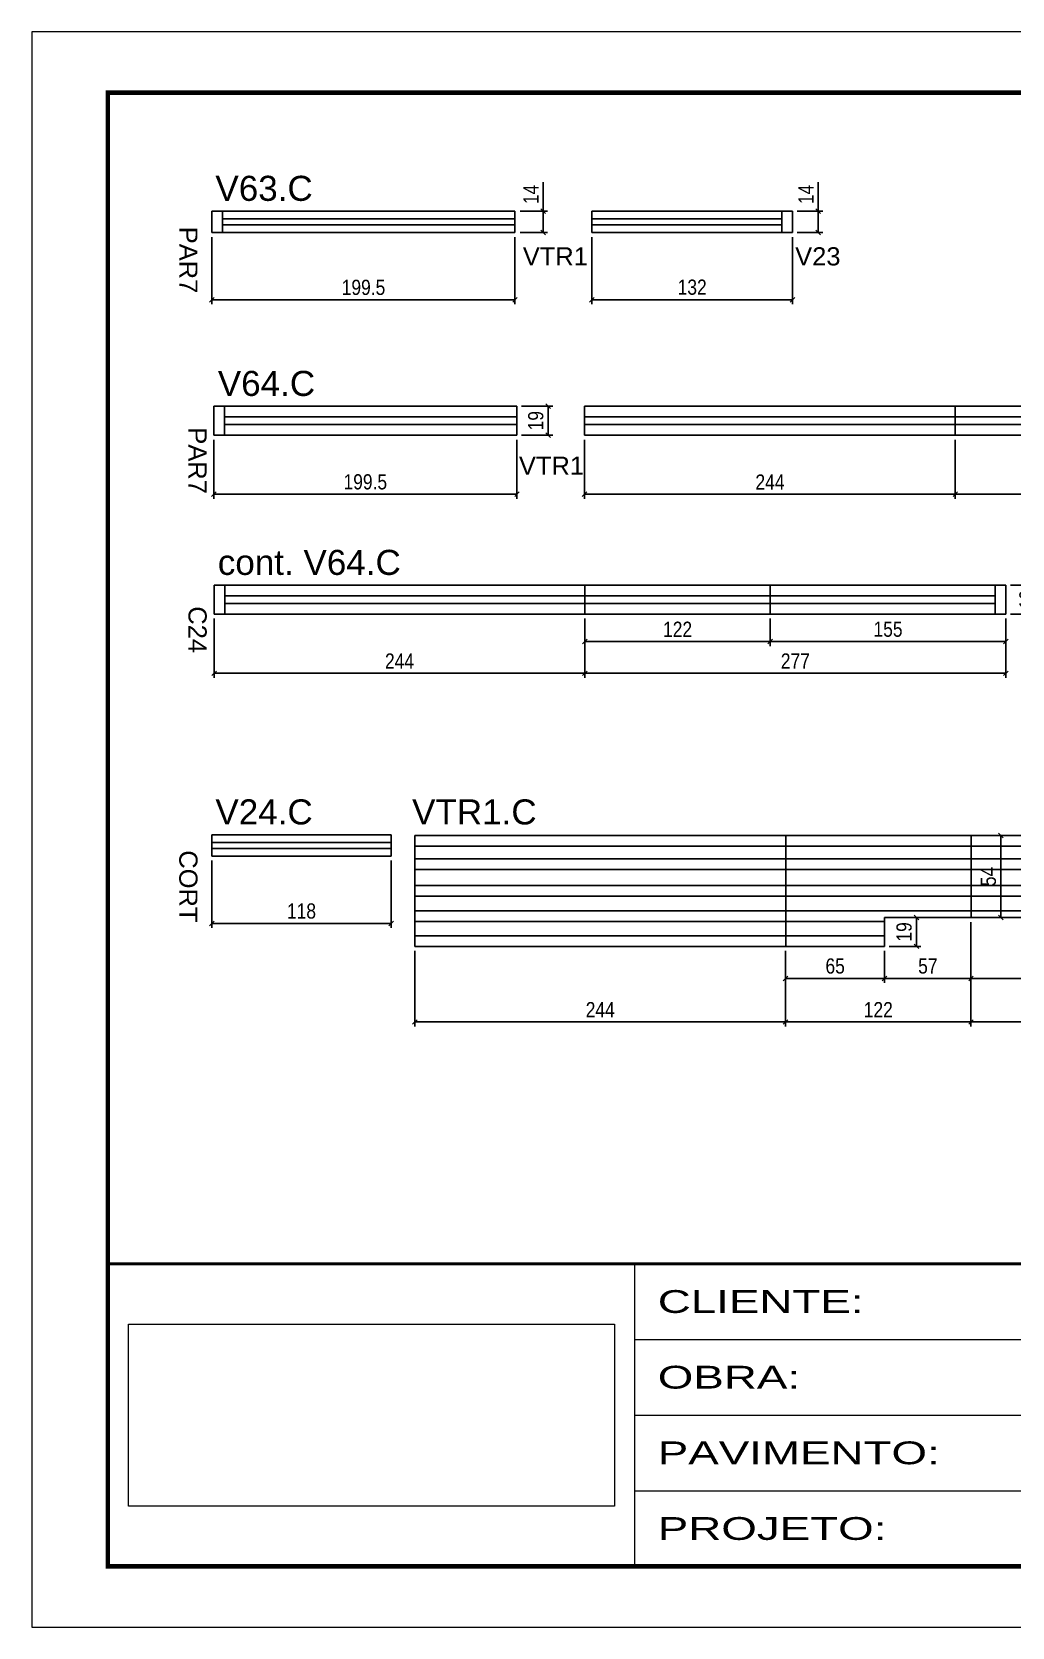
# Model space of a CAD drawing. Extents: x -1206 to 6684, y -2991 to 10691.
# Drawn here: x 1656 to 2302, y -1841 to -791 of the extents above; entities that cross this region are included whole.
import ezdxf
from ezdxf.enums import TextEntityAlignment as Align

# ---------------------------------------------------------------- set-up
doc = ezdxf.new("R2010")
doc.units = 0
doc.linetypes.add('CONTINUO', pattern=[0])
doc.layers.get('0').update_dxf_attribs({"color": 50})
for name, color, linetype in [('5', 5, 'Continuous'), ('COTA', 241, 'Continuous'), ('NOMENCLATURA', 7, 'Continuous'), ('Painéis', 200, 'Continuous'), ('SARR_2.2x7', 40, 'Continuous'), ('SARR_EDITAR', 141, 'Continuous'), ('TEXTO', 3, 'Continuous')]:
    doc.layers.add(name, color=color, linetype=linetype)
doc.layers.add('Folhas', color=255, linetype='Continuous', lineweight=9)
doc.styles.add('COTA TECNICA', font='techl___.ttf', dxfattribs={"height": 10})
doc.styles.add('COTA TECNICA-50', font='techl___.ttf', dxfattribs={"height": 10})
doc.styles.get("Standard").update_dxf_attribs({"font": 'arial.ttf'})
doc.styles.add('Tecnologia', font='')
doc.styles.get('Tecnologia').set_extended_font_data('Forgotten Futurist')
doc.dimstyles.new('COTA PAINEL-50', dxfattribs={"dimtxt": 10, "dimasz": 3, "dimexe": 3, "dimexo": 3, "dimgap": 3, "dimtad": 1, "dimdec": 1, "dimzin": 9, "dimdsep": 46, "dimtxsty": 'COTA TECNICA-50', "dimblk1": 'OBLIQUE', "dimblk2": 'OBLIQUE', "dimsah": 1, "dimcen": 0.9, "dimclrd": 4, "dimclre": 4, "dimclrt": 240, "dimadec": 1, "dimazin": 3, "dimtfac": 1, "dimtdec": 1, "dimtmove": 0, "dimatfit": 3, "dimfxl": 1, "dimtolj": 1, "dimtzin": 12, "dimarcsym": 0})
doc.dimstyles.new('PAINEL', dxfattribs={"dimtxt": 10, "dimasz": 3, "dimexe": 3, "dimexo": 3, "dimgap": 3, "dimtad": 1, "dimdec": 1, "dimzin": 12, "dimdsep": 46, "dimtxsty": 'COTA TECNICA', "dimblk1": 'OBLIQUE', "dimblk2": 'OBLIQUE', "dimsah": 1, "dimcen": 0.9, "dimclrd": 4, "dimclre": 4, "dimclrt": 240, "dimadec": 1, "dimazin": 3, "dimtfac": 1, "dimtdec": 1, "dimtmove": 0, "dimatfit": 3, "dimfxl": 1, "dimtolj": 1, "dimtzin": 12, "dimarcsym": 0})
picture_1 = doc.add_image_def('image1.jpg', size_in_pixel=(1600, 599))

# ---------------------------------------------------------------- blocks, each defined once
blk = doc.blocks.new('9999999999')
at = {"color": 30, "linetype": 'CONTINUO'}
for p, q in [((396.9, 40), (396.9, 239.2)), ((396.9, 189.4), (1455.5, 189.4)), ((396.9, 139.6), (1455.5, 139.6)), ((396.9, 89.8), (1330.4, 89.8))]:
    blk.add_line(p, q, dxfattribs=at)
at = {"color": 30, "linetype": 'CONTINUO', "const_width": 2}
blk.add_lwpolyline([(1455.5, 97), (1455.5, 239.2), (50, 239.2), (50, 40), (1396.2, 40)], dxfattribs=at)
at = {"layer": 'Folhas'}
blk.add_lwpolyline([(0, 0), (1485, 0), (1485, 1050), (0, 1050)], close=True, dxfattribs=at)
at = {"layer": 'Folhas', "color": 30, "const_width": 3}
blk.add_lwpolyline([(1396.2, 1010), (50, 1010), (50, 40), (1396.2, 40)], dxfattribs=at)
at = {"layer": 'TEXTO', "color": 7, "style": 'Tecnologia', "width": 1.5}
for s, p in [('CLIENTE:', (411.9, 214.3)), ('OBRA:', (411.9, 164.5)), ('PAVIMENTO:', (411.9, 114.7)), ('PROJETO:', (411.9, 64.9))]:
    blk.add_text(s, height=15, dxfattribs=at).set_placement(p, align=Align.MIDDLE_LEFT)
image = blk.add_image(picture_1, insert=(63.5, 79.7), size_in_units=(320, 119.8))
image.dxf.flags = 7
blk = doc.blocks.new('_Oblique')
at = {"color": 0, "linetype": 'ByBlock', "lineweight": -2}
blk.add_line((-0.5, -0.5), (0.5, 0.5), dxfattribs=at)
blk = doc.blocks.new('*D292')
at = {"layer": 'COTA', "color": 4, "linetype": 'ByBlock', "lineweight": -2, "transparency": 16777216}
for p, q in [((2025, -926.5), (2025, -970.8)), ((2157, -926.5), (2157, -970.8)), ((2157, -967.8), (2025, -967.8))]:
    blk.add_line(p, q, dxfattribs=at)
at = {"layer": 'Defpoints', "color": 0, "linetype": 'ByBlock', "transparency": 16777216}
for p in [(2025, -923.5), (2157, -923.5), (2025, -967.8)]:
    blk.add_point(p, dxfattribs=at)
at = {"layer": 'COTA', "color": 4, "linetype": 'ByBlock', "lineweight": -2, "transparency": 16777216, "xscale": 3, "yscale": 3, "zscale": 3, "rotation": 180}
blk.add_blockref('_Oblique', (2025, -967.8), dxfattribs=at)
at = {"layer": 'COTA', "color": 4, "linetype": 'ByBlock', "lineweight": -2, "transparency": 16777216, "xscale": 3, "yscale": 3, "zscale": 3}
blk.add_blockref('_Oblique', (2157, -967.8), dxfattribs=at)
at = {"layer": 'COTA', "color": 240, "linetype": 'ByBlock', "transparency": 16777216, "insert": (2091, -959.6), "char_height": 10, "attachment_point": 5, "style": 'COTA TECNICA-50'}
blk.add_mtext('\\A1;132', dxfattribs=at)
blk = doc.blocks.new('*D293')
at = {"layer": 'COTA', "color": 4, "lineweight": -2, "transparency": 16777216}
for p, q in [((1774.9, -926.5), (1774.9, -970.8)), ((1974.4, -926.5), (1974.4, -970.8)), ((1974.4, -967.8), (1774.9, -967.8))]:
    blk.add_line(p, q, dxfattribs=at)
at = {"layer": 'Defpoints', "color": 0, "transparency": 16777216}
for p in [(1774.9, -923.5), (1974.4, -923.5), (1774.9, -967.8)]:
    blk.add_point(p, dxfattribs=at)
at = {"layer": 'COTA', "color": 4, "lineweight": -2, "transparency": 16777216, "xscale": 3, "yscale": 3, "zscale": 3, "rotation": 180}
blk.add_blockref('_Oblique', (1774.9, -967.8), dxfattribs=at)
at = {"layer": 'COTA', "color": 4, "lineweight": -2, "transparency": 16777216, "xscale": 3, "yscale": 3, "zscale": 3}
blk.add_blockref('_Oblique', (1974.4, -967.8), dxfattribs=at)
at = {"layer": 'COTA', "color": 240, "transparency": 16777216, "insert": (1874.7, -959.7), "char_height": 10, "attachment_point": 5, "style": 'COTA TECNICA-50'}
blk.add_mtext('\\A1;199.5', dxfattribs=at)
blk = doc.blocks.new('*D296')
at = {"layer": 'COTA', "color": 4, "linetype": 'ByBlock', "lineweight": -2, "transparency": 16777216}
for p, q in [((1776.2, -1059.9), (1776.2, -1098.8)), ((1975.7, -1059.9), (1975.7, -1098.8)), ((1776.2, -1095.8), (1975.7, -1095.8))]:
    blk.add_line(p, q, dxfattribs=at)
at = {"layer": 'Defpoints', "color": 0, "linetype": 'ByBlock', "transparency": 16777216}
for p in [(1776.2, -1056.9), (1975.7, -1056.9), (1975.7, -1095.8)]:
    blk.add_point(p, dxfattribs=at)
at = {"layer": 'COTA', "color": 4, "linetype": 'ByBlock', "lineweight": -2, "transparency": 16777216, "xscale": 3, "yscale": 3, "zscale": 3, "rotation": 180}
blk.add_blockref('_Oblique', (1776.2, -1095.8), dxfattribs=at)
at = {"layer": 'COTA', "color": 4, "linetype": 'ByBlock', "lineweight": -2, "transparency": 16777216, "xscale": 3, "yscale": 3, "zscale": 3}
blk.add_blockref('_Oblique', (1975.7, -1095.8), dxfattribs=at)
at = {"layer": 'COTA', "color": 240, "linetype": 'ByBlock', "transparency": 16777216, "insert": (1875.9, -1087.7), "char_height": 10, "attachment_point": 5, "style": 'COTA TECNICA-50'}
blk.add_mtext('\\A1;199.5', dxfattribs=at)
blk = doc.blocks.new('*D297')
at = {"layer": 'COTA', "color": 4, "linetype": 'ByBlock', "lineweight": -2, "transparency": 16777216}
for p, q in [((2020.2, -1059.9), (2020.2, -1098.8)), ((2264.2, -1059.9), (2264.2, -1098.8)), ((2020.2, -1095.8), (2264.2, -1095.8))]:
    blk.add_line(p, q, dxfattribs=at)
at = {"layer": 'Defpoints', "color": 0, "linetype": 'ByBlock', "transparency": 16777216}
for p in [(2020.2, -1056.9), (2264.2, -1056.9), (2264.2, -1095.8)]:
    blk.add_point(p, dxfattribs=at)
at = {"layer": 'COTA', "color": 4, "linetype": 'ByBlock', "lineweight": -2, "transparency": 16777216, "xscale": 3, "yscale": 3, "zscale": 3, "rotation": 180}
blk.add_blockref('_Oblique', (2020.2, -1095.8), dxfattribs=at)
at = {"layer": 'COTA', "color": 4, "linetype": 'ByBlock', "lineweight": -2, "transparency": 16777216, "xscale": 3, "yscale": 3, "zscale": 3}
blk.add_blockref('_Oblique', (2264.2, -1095.8), dxfattribs=at)
at = {"layer": 'COTA', "color": 240, "linetype": 'ByBlock', "transparency": 16777216, "insert": (2142.2, -1087.8), "char_height": 10, "attachment_point": 5, "style": 'COTA TECNICA-50'}
blk.add_mtext('\\A1;244', dxfattribs=at)
blk = doc.blocks.new('*D299')
at = {"layer": 'COTA', "color": 4, "lineweight": -2, "transparency": 16777216}
for p, q in [((2264.2, -1059.9), (2264.2, -1098.8)), ((2461.2, -1059.9), (2461.2, -1098.8)), ((2264.2, -1095.8), (2461.2, -1095.8))]:
    blk.add_line(p, q, dxfattribs=at)
at = {"layer": 'Defpoints', "color": 0, "transparency": 16777216}
for p in [(2264.2, -1056.9), (2461.2, -1056.9), (2461.2, -1095.8)]:
    blk.add_point(p, dxfattribs=at)
at = {"layer": 'COTA', "color": 4, "lineweight": -2, "transparency": 16777216, "xscale": 3, "yscale": 3, "zscale": 3, "rotation": 180}
blk.add_blockref('_Oblique', (2264.2, -1095.8), dxfattribs=at)
at = {"layer": 'COTA', "color": 4, "lineweight": -2, "transparency": 16777216, "xscale": 3, "yscale": 3, "zscale": 3}
blk.add_blockref('_Oblique', (2461.2, -1095.8), dxfattribs=at)
at = {"layer": 'COTA', "color": 240, "transparency": 16777216, "insert": (2362.7, -1087.7), "char_height": 10, "attachment_point": 5, "style": 'COTA TECNICA-50'}
blk.add_mtext('\\A1;197', dxfattribs=at)
blk = doc.blocks.new('*D302')
at = {"layer": 'COTA', "color": 4, "lineweight": -2, "transparency": 16777216}
for p, q in [((1978.7, -1037.9), (1999.2, -1037.9)), ((1996.2, -1037.9), (1996.2, -1056.9)), ((1978.7, -1056.9), (1999.2, -1056.9))]:
    blk.add_line(p, q, dxfattribs=at)
at = {"layer": 'Defpoints', "color": 0, "transparency": 16777216}
for p in [(1975.7, -1037.9), (1975.7, -1056.9), (1996.2, -1056.9)]:
    blk.add_point(p, dxfattribs=at)
at = {"layer": 'COTA', "color": 4, "lineweight": -2, "transparency": 16777216, "xscale": 3, "yscale": 3, "zscale": 3}
for p, rotation in [((1996.2, -1037.9), 90), ((1996.2, -1056.9), 270)]:
    blk.add_blockref('_Oblique', p, dxfattribs=dict(at, rotation=rotation))
at = {"layer": 'COTA', "color": 240, "transparency": 16777216, "insert": (1988.1, -1047.4), "char_height": 10, "attachment_point": 5, "rotation": 90, "style": 'COTA TECNICA-50'}
blk.add_mtext('\\A1;19', dxfattribs=at)
blk = doc.blocks.new('*D303')
at = {"layer": 'COTA', "color": 4, "lineweight": -2, "transparency": 16777216}
for p, q in [((1992.9, -909.5), (1992.9, -890.4)), ((1977.7, -909.5), (1995.9, -909.5)), ((1992.9, -923.5), (1992.9, -909.5)), ((1977.7, -923.5), (1995.9, -923.5))]:
    blk.add_line(p, q, dxfattribs=at)
at = {"layer": 'Defpoints', "color": 0, "transparency": 16777216}
for p in [(1974.7, -909.5), (1992.9, -909.5), (1974.7, -923.5)]:
    blk.add_point(p, dxfattribs=at)
at = {"layer": 'COTA', "color": 4, "lineweight": -2, "transparency": 16777216, "xscale": 3, "yscale": 3, "zscale": 3}
for p, rotation in [((1992.9, -909.5), 90), ((1992.9, -923.5), 270)]:
    blk.add_blockref('_Oblique', p, dxfattribs=dict(at, rotation=rotation))
at = {"layer": 'COTA', "color": 240, "transparency": 16777216, "insert": (1984.9, -898.5), "char_height": 10, "attachment_point": 5, "rotation": 90, "style": 'COTA TECNICA-50'}
blk.add_mtext('\\A1;14', dxfattribs=at)
blk = doc.blocks.new('*D304')
at = {"layer": 'COTA', "color": 4, "lineweight": -2, "transparency": 16777216}
for p, q in [((2174, -909.5), (2174, -890.4)), ((2160, -909.5), (2177, -909.5)), ((2174, -923.5), (2174, -909.5)), ((2160, -923.5), (2177, -923.5))]:
    blk.add_line(p, q, dxfattribs=at)
at = {"layer": 'Defpoints', "color": 0, "transparency": 16777216}
for p in [(2157, -909.5), (2174, -909.5), (2157, -923.5)]:
    blk.add_point(p, dxfattribs=at)
at = {"layer": 'COTA', "color": 4, "lineweight": -2, "transparency": 16777216, "xscale": 3, "yscale": 3, "zscale": 3}
for p, rotation in [((2174, -909.5), 90), ((2174, -923.5), 270)]:
    blk.add_blockref('_Oblique', p, dxfattribs=dict(at, rotation=rotation))
at = {"layer": 'COTA', "color": 240, "transparency": 16777216, "insert": (2165.9, -898.5), "char_height": 10, "attachment_point": 5, "rotation": 90, "style": 'COTA TECNICA-50'}
blk.add_mtext('\\A1;14', dxfattribs=at)
blk = doc.blocks.new('*D312')
at = {"layer": 'COTA', "color": 4, "linetype": 'ByBlock', "lineweight": -2, "transparency": 16777216}
for p, q in [((1776.4, -1177.7), (1776.4, -1216.7)), ((2020.4, -1177.7), (2020.4, -1216.7)), ((1776.4, -1213.7), (2020.4, -1213.7))]:
    blk.add_line(p, q, dxfattribs=at)
at = {"layer": 'Defpoints', "color": 0, "linetype": 'ByBlock', "transparency": 16777216}
for p in [(1776.4, -1174.7), (2020.4, -1174.7), (2020.4, -1213.7)]:
    blk.add_point(p, dxfattribs=at)
at = {"layer": 'COTA', "color": 4, "linetype": 'ByBlock', "lineweight": -2, "transparency": 16777216, "xscale": 3, "yscale": 3, "zscale": 3, "rotation": 180}
blk.add_blockref('_Oblique', (1776.4, -1213.7), dxfattribs=at)
at = {"layer": 'COTA', "color": 4, "linetype": 'ByBlock', "lineweight": -2, "transparency": 16777216, "xscale": 3, "yscale": 3, "zscale": 3}
blk.add_blockref('_Oblique', (2020.4, -1213.7), dxfattribs=at)
at = {"layer": 'COTA', "color": 240, "linetype": 'ByBlock', "transparency": 16777216, "insert": (1898.4, -1205.6), "char_height": 10, "attachment_point": 5, "style": 'COTA TECNICA-50'}
blk.add_mtext('\\A1;244', dxfattribs=at)
blk = doc.blocks.new('*D313')
at = {"layer": 'COTA', "color": 4, "lineweight": -2, "transparency": 16777216}
for p, q in [((2300.4, -1155.7), (2322.5, -1155.7)), ((2319.5, -1174.7), (2319.5, -1155.7)), ((2300.4, -1174.7), (2322.5, -1174.7))]:
    blk.add_line(p, q, dxfattribs=at)
at = {"layer": 'Defpoints', "color": 0, "transparency": 16777216}
for p in [(2297.4, -1155.7), (2319.5, -1155.7), (2297.4, -1174.7)]:
    blk.add_point(p, dxfattribs=at)
at = {"layer": 'COTA', "color": 4, "lineweight": -2, "transparency": 16777216, "xscale": 3, "yscale": 3, "zscale": 3}
for p, rotation in [((2319.5, -1155.7), 90), ((2319.5, -1174.7), 270)]:
    blk.add_blockref('_Oblique', p, dxfattribs=dict(at, rotation=rotation))
at = {"layer": 'COTA', "color": 240, "transparency": 16777216, "insert": (2311.4, -1165.2), "char_height": 10, "attachment_point": 5, "rotation": 90, "style": 'COTA TECNICA'}
blk.add_mtext('\\A1;19', dxfattribs=at)
blk = doc.blocks.new('*D314')
at = {"layer": 'COTA', "color": 4, "lineweight": -2, "transparency": 16777216}
for p, q in [((2020.4, -1177.7), (2020.4, -1216.7)), ((2297.4, -1177.7), (2297.4, -1216.7)), ((2020.4, -1213.7), (2297.4, -1213.7))]:
    blk.add_line(p, q, dxfattribs=at)
at = {"layer": 'Defpoints', "color": 0, "transparency": 16777216}
for p in [(2020.4, -1174.7), (2297.4, -1174.7), (2297.4, -1213.7)]:
    blk.add_point(p, dxfattribs=at)
at = {"layer": 'COTA', "color": 4, "lineweight": -2, "transparency": 16777216, "xscale": 3, "yscale": 3, "zscale": 3, "rotation": 180}
blk.add_blockref('_Oblique', (2020.4, -1213.7), dxfattribs=at)
at = {"layer": 'COTA', "color": 4, "lineweight": -2, "transparency": 16777216, "xscale": 3, "yscale": 3, "zscale": 3}
blk.add_blockref('_Oblique', (2297.4, -1213.7), dxfattribs=at)
at = {"layer": 'COTA', "color": 240, "transparency": 16777216, "insert": (2158.9, -1205.6), "char_height": 10, "attachment_point": 5, "style": 'COTA TECNICA-50'}
blk.add_mtext('\\A1;277', dxfattribs=at)
blk = doc.blocks.new('*D316')
at = {"layer": 'COTA', "color": 4, "lineweight": -2, "transparency": 16777216}
for p, q in [((2020.4, -1177.7), (2020.4, -1195.8)), ((2142.4, -1177.7), (2142.4, -1195.8)), ((2020.4, -1192.8), (2142.4, -1192.8))]:
    blk.add_line(p, q, dxfattribs=at)
at = {"layer": 'Defpoints', "color": 0, "transparency": 16777216}
for p in [(2020.4, -1174.7), (2142.4, -1174.7), (2142.4, -1192.8)]:
    blk.add_point(p, dxfattribs=at)
at = {"layer": 'COTA', "color": 4, "lineweight": -2, "transparency": 16777216, "xscale": 3, "yscale": 3, "zscale": 3, "rotation": 180}
blk.add_blockref('_Oblique', (2020.4, -1192.8), dxfattribs=at)
at = {"layer": 'COTA', "color": 4, "lineweight": -2, "transparency": 16777216, "xscale": 3, "yscale": 3, "zscale": 3}
blk.add_blockref('_Oblique', (2142.4, -1192.8), dxfattribs=at)
at = {"layer": 'COTA', "color": 240, "transparency": 16777216, "insert": (2081.4, -1184.7), "char_height": 10, "attachment_point": 5, "style": 'COTA TECNICA-50'}
blk.add_mtext('\\A1;122', dxfattribs=at)
blk = doc.blocks.new('*D317')
at = {"layer": 'COTA', "color": 4, "lineweight": -2, "transparency": 16777216}
for p, q in [((2142.4, -1177.7), (2142.4, -1195.8)), ((2297.4, -1177.7), (2297.4, -1195.8)), ((2142.4, -1192.8), (2297.4, -1192.8))]:
    blk.add_line(p, q, dxfattribs=at)
at = {"layer": 'Defpoints', "color": 0, "transparency": 16777216}
for p in [(2142.4, -1174.7), (2297.4, -1174.7), (2297.4, -1192.8)]:
    blk.add_point(p, dxfattribs=at)
at = {"layer": 'COTA', "color": 4, "lineweight": -2, "transparency": 16777216, "xscale": 3, "yscale": 3, "zscale": 3, "rotation": 180}
blk.add_blockref('_Oblique', (2142.4, -1192.8), dxfattribs=at)
at = {"layer": 'COTA', "color": 4, "lineweight": -2, "transparency": 16777216, "xscale": 3, "yscale": 3, "zscale": 3}
blk.add_blockref('_Oblique', (2297.4, -1192.8), dxfattribs=at)
at = {"layer": 'COTA', "color": 240, "transparency": 16777216, "insert": (2219.9, -1184.7), "char_height": 10, "attachment_point": 5, "style": 'COTA TECNICA-50'}
blk.add_mtext('\\A1;155', dxfattribs=at)
blk = doc.blocks.new('*D319')
at = {"layer": 'COTA', "color": 4, "lineweight": -2, "transparency": 16777216}
for p, q in [((1774.9, -1337), (1774.9, -1381.3)), ((1892.9, -1337), (1892.9, -1381.3)), ((1892.9, -1378.3), (1774.9, -1378.3))]:
    blk.add_line(p, q, dxfattribs=at)
at = {"layer": 'Defpoints', "color": 0, "transparency": 16777216}
for p in [(1774.9, -1334), (1892.9, -1334), (1774.9, -1378.3)]:
    blk.add_point(p, dxfattribs=at)
at = {"layer": 'COTA', "color": 4, "lineweight": -2, "transparency": 16777216, "xscale": 3, "yscale": 3, "zscale": 3, "rotation": 180}
blk.add_blockref('_Oblique', (1774.9, -1378.3), dxfattribs=at)
at = {"layer": 'COTA', "color": 4, "lineweight": -2, "transparency": 16777216, "xscale": 3, "yscale": 3, "zscale": 3}
blk.add_blockref('_Oblique', (1892.9, -1378.3), dxfattribs=at)
at = {"layer": 'COTA', "color": 240, "transparency": 16777216, "insert": (1833.9, -1370.2), "char_height": 10, "attachment_point": 5, "style": 'COTA TECNICA-50'}
blk.add_mtext('\\A1;118', dxfattribs=at)
blk = doc.blocks.new('*D322')
at = {"layer": 'COTA', "color": 4, "lineweight": -2, "transparency": 16777216}
for p, q in [((1908.5, -1396.4), (1908.5, -1446.2)), ((2152.5, -1396.4), (2152.5, -1446.2)), ((1908.5, -1443.2), (2152.5, -1443.2))]:
    blk.add_line(p, q, dxfattribs=at)
at = {"layer": 'Defpoints', "color": 0, "transparency": 16777216}
for p in [(1908.5, -1393.4), (2152.5, -1393.4), (2152.5, -1443.2)]:
    blk.add_point(p, dxfattribs=at)
at = {"layer": 'COTA', "color": 4, "lineweight": -2, "transparency": 16777216, "xscale": 3, "yscale": 3, "zscale": 3, "rotation": 180}
blk.add_blockref('_Oblique', (1908.5, -1443.2), dxfattribs=at)
at = {"layer": 'COTA', "color": 4, "lineweight": -2, "transparency": 16777216, "xscale": 3, "yscale": 3, "zscale": 3}
blk.add_blockref('_Oblique', (2152.5, -1443.2), dxfattribs=at)
at = {"layer": 'COTA', "color": 240, "transparency": 16777216, "insert": (2030.5, -1435.1), "char_height": 10, "attachment_point": 5, "style": 'COTA TECNICA-50'}
blk.add_mtext('\\A1;244', dxfattribs=at)
blk = doc.blocks.new('*D323')
at = {"layer": 'COTA', "color": 4, "lineweight": -2, "transparency": 16777216}
for p, q in [((2274.5, -1377.4), (2274.5, -1446.2)), ((2152.5, -1396.4), (2152.5, -1446.2)), ((2152.5, -1443.2), (2274.5, -1443.2))]:
    blk.add_line(p, q, dxfattribs=at)
at = {"layer": 'Defpoints', "color": 0, "transparency": 16777216}
for p in [(2274.5, -1374.4), (2152.5, -1393.4), (2274.5, -1443.2)]:
    blk.add_point(p, dxfattribs=at)
at = {"layer": 'COTA', "color": 4, "lineweight": -2, "transparency": 16777216, "xscale": 3, "yscale": 3, "zscale": 3, "rotation": 180}
blk.add_blockref('_Oblique', (2152.5, -1443.2), dxfattribs=at)
at = {"layer": 'COTA', "color": 4, "lineweight": -2, "transparency": 16777216, "xscale": 3, "yscale": 3, "zscale": 3}
blk.add_blockref('_Oblique', (2274.5, -1443.2), dxfattribs=at)
at = {"layer": 'COTA', "color": 240, "transparency": 16777216, "insert": (2213.5, -1435.1), "char_height": 10, "attachment_point": 5, "style": 'COTA TECNICA-50'}
blk.add_mtext('\\A1;122', dxfattribs=at)
blk = doc.blocks.new('*D324')
at = {"layer": 'COTA', "color": 4, "lineweight": -2, "transparency": 16777216}
for p, q in [((2274.5, -1377.4), (2274.5, -1446.2)), ((2518.5, -1396.4), (2518.5, -1446.2)), ((2274.5, -1443.2), (2518.5, -1443.2))]:
    blk.add_line(p, q, dxfattribs=at)
at = {"layer": 'Defpoints', "color": 0, "transparency": 16777216}
for p in [(2274.5, -1374.4), (2518.5, -1393.4), (2518.5, -1443.2)]:
    blk.add_point(p, dxfattribs=at)
at = {"layer": 'COTA', "color": 4, "lineweight": -2, "transparency": 16777216, "xscale": 3, "yscale": 3, "zscale": 3, "rotation": 180}
blk.add_blockref('_Oblique', (2274.5, -1443.2), dxfattribs=at)
at = {"layer": 'COTA', "color": 4, "lineweight": -2, "transparency": 16777216, "xscale": 3, "yscale": 3, "zscale": 3}
blk.add_blockref('_Oblique', (2518.5, -1443.2), dxfattribs=at)
at = {"layer": 'COTA', "color": 240, "transparency": 16777216, "insert": (2396.5, -1435.1), "char_height": 10, "attachment_point": 5, "style": 'COTA TECNICA-50'}
blk.add_mtext('\\A1;244', dxfattribs=at)
blk = doc.blocks.new('*D357')
at = {"layer": 'COTA', "color": 4, "lineweight": -2, "transparency": 16777216}
for p, q in [((2152.5, -1396.4), (2152.5, -1417.5)), ((2217.6, -1396.4), (2217.6, -1417.5)), ((2152.5, -1414.5), (2217.6, -1414.5))]:
    blk.add_line(p, q, dxfattribs=at)
at = {"layer": 'Defpoints', "color": 0, "transparency": 16777216}
for p in [(2152.5, -1393.4), (2217.6, -1393.4), (2217.6, -1414.5)]:
    blk.add_point(p, dxfattribs=at)
at = {"layer": 'COTA', "color": 4, "lineweight": -2, "transparency": 16777216, "xscale": 3, "yscale": 3, "zscale": 3, "rotation": 180}
blk.add_blockref('_Oblique', (2152.5, -1414.5), dxfattribs=at)
at = {"layer": 'COTA', "color": 4, "lineweight": -2, "transparency": 16777216, "xscale": 3, "yscale": 3, "zscale": 3}
blk.add_blockref('_Oblique', (2217.6, -1414.5), dxfattribs=at)
at = {"layer": 'COTA', "color": 240, "transparency": 16777216, "insert": (2185.1, -1406.4), "char_height": 10, "attachment_point": 5, "style": 'COTA TECNICA-50'}
blk.add_mtext('\\A1;65', dxfattribs=at)
blk = doc.blocks.new('*D358')
at = {"layer": 'COTA', "color": 4, "lineweight": -2, "transparency": 16777216}
for p, q in [((2217.6, -1396.4), (2217.6, -1417.5)), ((2274.5, -1396.4), (2274.5, -1417.5)), ((2217.6, -1414.5), (2274.5, -1414.5))]:
    blk.add_line(p, q, dxfattribs=at)
at = {"layer": 'Defpoints', "color": 0, "transparency": 16777216}
for p in [(2217.6, -1393.4), (2274.5, -1393.4), (2274.5, -1414.5)]:
    blk.add_point(p, dxfattribs=at)
at = {"layer": 'COTA', "color": 4, "lineweight": -2, "transparency": 16777216, "xscale": 3, "yscale": 3, "zscale": 3, "rotation": 180}
blk.add_blockref('_Oblique', (2217.6, -1414.5), dxfattribs=at)
at = {"layer": 'COTA', "color": 4, "lineweight": -2, "transparency": 16777216, "xscale": 3, "yscale": 3, "zscale": 3}
blk.add_blockref('_Oblique', (2274.5, -1414.5), dxfattribs=at)
at = {"layer": 'COTA', "color": 240, "transparency": 16777216, "insert": (2246.1, -1406.4), "char_height": 10, "attachment_point": 5, "style": 'COTA TECNICA-50'}
blk.add_mtext('\\A1;57', dxfattribs=at)
blk = doc.blocks.new('*D359')
at = {"layer": 'COTA', "color": 4, "lineweight": -2, "transparency": 16777216}
for p, q in [((2274.5, -1377.4), (2274.5, -1417.5)), ((2396.6, -1396.4), (2396.6, -1417.5)), ((2274.5, -1414.5), (2396.6, -1414.5))]:
    blk.add_line(p, q, dxfattribs=at)
at = {"layer": 'Defpoints', "color": 0, "transparency": 16777216}
for p in [(2274.5, -1374.4), (2396.6, -1393.4), (2396.6, -1414.5)]:
    blk.add_point(p, dxfattribs=at)
at = {"layer": 'COTA', "color": 4, "lineweight": -2, "transparency": 16777216, "xscale": 3, "yscale": 3, "zscale": 3, "rotation": 180}
blk.add_blockref('_Oblique', (2274.5, -1414.5), dxfattribs=at)
at = {"layer": 'COTA', "color": 4, "lineweight": -2, "transparency": 16777216, "xscale": 3, "yscale": 3, "zscale": 3}
blk.add_blockref('_Oblique', (2396.6, -1414.5), dxfattribs=at)
at = {"layer": 'COTA', "color": 240, "transparency": 16777216, "insert": (2335.6, -1406.4), "char_height": 10, "attachment_point": 5, "style": 'COTA TECNICA-50'}
blk.add_mtext('\\A1;122', dxfattribs=at)
blk = doc.blocks.new('*D362')
at = {"layer": 'COTA', "color": 4, "lineweight": -2, "transparency": 16777216}
for p, q in [((2220.6, -1374.4), (2241.6, -1374.4)), ((2238.6, -1393.4), (2238.6, -1374.4)), ((2220.6, -1393.4), (2241.6, -1393.4))]:
    blk.add_line(p, q, dxfattribs=at)
at = {"layer": 'Defpoints', "color": 0, "transparency": 16777216}
for p in [(2217.6, -1374.4), (2238.6, -1374.4), (2217.6, -1393.4)]:
    blk.add_point(p, dxfattribs=at)
at = {"layer": 'COTA', "color": 4, "lineweight": -2, "transparency": 16777216, "xscale": 3, "yscale": 3, "zscale": 3}
for p, rotation in [((2238.6, -1374.4), 90), ((2238.6, -1393.4), 270)]:
    blk.add_blockref('_Oblique', p, dxfattribs=dict(at, rotation=rotation))
at = {"layer": 'COTA', "color": 240, "transparency": 16777216, "insert": (2230.5, -1383.9), "char_height": 10, "attachment_point": 5, "rotation": 90, "style": 'COTA TECNICA-50'}
blk.add_mtext('\\A1;19', dxfattribs=at)
blk = doc.blocks.new('*D363')
at = {"layer": 'COTA', "color": 4, "lineweight": -2, "transparency": 16777216}
for p, q in [((2277.5, -1320.4), (2297.1, -1320.4)), ((2294.1, -1374.4), (2294.1, -1320.4)), ((2277.5, -1374.4), (2297.1, -1374.4))]:
    blk.add_line(p, q, dxfattribs=at)
at = {"layer": 'Defpoints', "color": 0, "transparency": 16777216}
for p in [(2274.5, -1320.4), (2294.1, -1320.4), (2274.5, -1374.4)]:
    blk.add_point(p, dxfattribs=at)
at = {"layer": 'COTA', "color": 4, "lineweight": -2, "transparency": 16777216, "xscale": 3, "yscale": 3, "zscale": 3}
for p, rotation in [((2294.1, -1320.4), 90), ((2294.1, -1374.4), 270)]:
    blk.add_blockref('_Oblique', p, dxfattribs=dict(at, rotation=rotation))
at = {"layer": 'COTA', "color": 240, "transparency": 16777216, "insert": (2286, -1347.4), "char_height": 10, "attachment_point": 5, "rotation": 90, "style": 'COTA TECNICA-50'}
blk.add_mtext('\\A1;54', dxfattribs=at)

msp = doc.modelspace()

# ---------------------------------------------------------------- linework, layer by layer
at = {"layer": 'Painéis'}
for p, q in [((1774.903, -909.533), (1774.903, -923.533)), ((1974.403, -909.533), (1774.903, -909.533)), ((1974.403, -909.533), (1974.403, -923.533)), ((2025.007, -909.533), (2025.007, -923.533)), ((2157.007, -909.533), (2025.007, -909.533)), ((2157.007, -923.533), (2157.007, -909.533)), ((1774.903, -923.533), (1974.403, -923.533)), ((2025.007, -923.533), (2157.007, -923.533)), ((1776.191, -1056.941), (1776.191, -1037.941)), ((1776.191, -1037.941), (1975.691, -1037.941)), ((1975.691, -1056.941), (1975.691, -1037.941)), ((2020.191, -1037.941), (2020.191, -1056.941)), ((2020.191, -1037.941), (2461.191, -1037.941)), ((2264.191, -1037.941), (2264.191, -1056.941)), ((1975.691, -1056.941), (1776.191, -1056.941)), ((2461.191, -1056.941), (2020.191, -1056.941)), ((1776.405, -1155.745), (1776.405, -1174.745)), ((1776.405, -1155.745), (2297.405, -1155.745)), ((2020.405, -1155.745), (2020.405, -1174.745)), ((2142.405, -1155.745), (2142.405, -1174.745)), ((2297.405, -1155.745), (2297.405, -1174.745)), ((2297.405, -1174.745), (1776.405, -1174.745)), ((1892.903, -1319.989), (1774.903, -1319.989)), ((1774.903, -1319.989), (1774.903, -1333.989)), ((1892.903, -1319.989), (1892.903, -1333.989)), ((1908.548, -1393.418), (1908.548, -1320.376)), ((1908.548, -1320.376), (2762.539, -1320.376)), ((2152.548, -1393.418), (2152.548, -1320.376)), ((2274.548, -1374.418), (2274.548, -1320.376)), ((1774.903, -1333.989), (1892.903, -1333.989)), ((2396.552, -1374.418), (2217.552, -1374.418)), ((2217.552, -1374.418), (2217.552, -1393.418)), ((2217.552, -1393.418), (1908.548, -1393.418))]:
    msp.add_line(p, q, dxfattribs=at)
at = {"layer": 'SARR_2.2x7', "linetype": 'Continuous'}
for p, q in [((1781.903, -909.533), (1781.903, -923.533)), ((2150.007, -909.533), (2150.007, -923.533)), ((1783.191, -1037.941), (1783.191, -1056.941)), ((1975.691, -1044.941), (1783.191, -1044.941)), ((1783.191, -1049.941), (1975.691, -1049.941)), ((2264.191, -1044.941), (2020.191, -1044.941)), ((2020.191, -1049.941), (2264.191, -1049.941)), ((2264.191, -1044.941), (2454.191, -1044.941)), ((2454.191, -1049.941), (2264.191, -1049.941)), ((1783.405, -1155.745), (1783.405, -1174.745)), ((2020.405, -1162.745), (1783.405, -1162.745)), ((2020.405, -1162.745), (2290.405, -1162.745)), ((2290.405, -1155.745), (2290.405, -1174.745)), ((1783.405, -1167.745), (2020.405, -1167.745)), ((2290.405, -1167.745), (2020.405, -1167.745)), ((2152.548, -1327.376), (1908.548, -1327.376)), ((2152.548, -1327.376), (2274.548, -1327.376)), ((2274.548, -1327.376), (2518.548, -1327.376)), ((2152.548, -1335.875), (1908.548, -1335.875)), ((2152.548, -1342.875), (1908.548, -1342.875)), ((2152.548, -1335.875), (2274.548, -1335.875)), ((2152.548, -1342.875), (2274.548, -1342.875)), ((2274.548, -1335.875), (2518.548, -1335.875)), ((2274.548, -1342.875), (2518.548, -1342.875)), ((2152.548, -1353.397), (1908.548, -1353.397)), ((2152.548, -1353.397), (2274.548, -1353.397)), ((2274.548, -1353.397), (2518.548, -1353.397)), ((2152.548, -1360.397), (1908.548, -1360.397)), ((2152.548, -1360.397), (2274.548, -1360.397)), ((2274.548, -1360.397), (2518.548, -1360.397)), ((2152.548, -1370.038), (1908.548, -1370.038)), ((2152.548, -1370.038), (2274.548, -1370.038)), ((2274.548, -1370.038), (2518.548, -1370.038)), ((2152.548, -1377.038), (1908.548, -1377.038)), ((2152.548, -1377.038), (2217.552, -1377.038)), ((2152.548, -1386.418), (1908.548, -1386.418)), ((2152.548, -1386.418), (2217.552, -1386.418))]:
    msp.add_line(p, q, dxfattribs=at)
at = {"layer": 'SARR_EDITAR', "linetype": 'Continuous'}
for p, q in [((1878.903, -914.533), (1781.903, -914.533)), ((1878.903, -918.533), (1781.903, -918.533)), ((1974.403, -914.533), (1878.903, -914.533)), ((1974.403, -918.533), (1878.903, -918.533)), ((2025.007, -914.533), (2150.007, -914.533)), ((2025.007, -918.533), (2150.007, -918.533)), ((1892.903, -1324.989), (1774.903, -1324.989)), ((1892.903, -1328.989), (1774.903, -1328.989))]:
    msp.add_line(p, q, dxfattribs=at)

# ---------------------------------------------------------------- block references
at = {"layer": 'Folhas'}
msp.add_blockref('9999999999', (1656.471, -1841.496), dxfattribs=at)

# ---------------------------------------------------------------- texts
at = {"layer": '5', "linetype": 'Continuous'}
for s, rotation, p in [('PAR7', 270.000036, (1753.451, -919.743)), ('VTR1', 0.000036, (1979.553, -945.226)), ('V23', 0.000036, (2158.801, -945.226)), ('PAR7', 269.999964, (1759.487, -1051.791)), ('VTR1', 0.000036, (1976.998, -1083.018)), ('C24', 269.999964, (1759.487, -1169.594)), ('CORT', 270.000036, (1753.451, -1330.199))]:
    msp.add_text(s, height=12, rotation=rotation, dxfattribs=at).set_placement(p)
at = {"layer": 'NOMENCLATURA', "linetype": 'Continuous'}
for s, height, p in [('V63.C', 16.5, (1777.231, -902.709)), ('V64.C', 16.5, (1778.825, -1031.117)), ('cont. V64.C', 16.49999, (1778.825, -1148.921)), ('V24.C', 16.5, (1777.231, -1313.165)), ('VTR1.C', 16.5, (1906.688, -1313.165))]:
    msp.add_text(s, height=height, dxfattribs=at).set_placement(p)

# ---------------------------------------------------------------- dimensions: what is measured, and where the dimension line sits
at = {"layer": 'COTA'}
for base, p1, p2, angle, dimstyle, picture, middle in [((1992.94, -909.533), (1974.678, -923.533), (1974.678, -909.533), 90, 'COTA PAINEL-50', '*D303', (1984.866, -898.474)), ((2174.021, -909.533), (2157.007, -923.533), (2157.007, -909.533), 90, 'COTA PAINEL-50', '*D304', (2165.948, -898.474)), ((1774.903, -967.844), (1974.403, -923.533), (1774.903, -923.533), 180, 'COTA PAINEL-50', '*D293', (1874.653, -959.705)), ((1996.166, -1056.941), (1975.691, -1037.941), (1975.691, -1056.941), 90, 'COTA PAINEL-50', '*D302', (1988.079, -1047.441)), ((2319.525, -1155.745), (2297.405, -1174.745), (2297.405, -1155.745), 90, 'PAINEL', '*D313', (2311.437, -1165.245)), ((2294.142, -1320.376), (2274.548, -1374.418), (2274.548, -1320.376), 90, 'COTA PAINEL-50', '*D363', (2286.032, -1347.397)), ((1774.903, -1378.3), (1892.903, -1333.989), (1774.903, -1333.989), 180, 'COTA PAINEL-50', '*D319', (1833.903, -1370.205)), ((2238.596, -1374.418), (2217.552, -1393.418), (2217.552, -1374.418), 90, 'COTA PAINEL-50', '*D362', (2230.508, -1383.918))]:
    dim = msp.add_linear_dim(base=base, p1=p1, p2=p2, angle=angle, dimstyle=dimstyle, dxfattribs=at)
    dim.commit()
    dim.dimension.update_dxf_attribs({"geometry": picture, "text_midpoint": middle})
at = {"layer": 'COTA', "color": 1, "linetype": 'ByBlock'}
dim = msp.add_linear_dim(base=(2025.007, -967.844), p1=(2157.007, -923.533), p2=(2025.007, -923.533), angle=180, dimstyle='COTA PAINEL-50', override={"dimarcsym": 1}, dxfattribs=at)
dim.commit()
dim.dimension.update_dxf_attribs({"geometry": '*D292', "text_midpoint": (2091.007, -959.625)})
for base, p1, p2, picture, middle in [((1975.691, -1095.849), (1776.191, -1056.941), (1975.691, -1056.941), '*D296', (1875.941, -1087.71)), ((2264.191, -1095.849), (2020.191, -1056.941), (2264.191, -1056.941), '*D297', (2142.191, -1087.776)), ((2020.405, -1213.653), (1776.405, -1174.745), (2020.405, -1174.745), '*D312', (1898.405, -1205.58))]:
    dim = msp.add_linear_dim(base=base, p1=p1, p2=p2, dimstyle='COTA PAINEL-50', override={"dimarcsym": 1}, dxfattribs=at)
    dim.commit()
    dim.dimension.update_dxf_attribs({"geometry": picture, "text_midpoint": middle})
at = {"layer": 'COTA'}
for base, p1, p2, picture, middle in [((2461.191, -1095.849), (2264.191, -1056.941), (2461.191, -1056.941), '*D299', (2362.691, -1087.747)), ((2297.405, -1213.653), (2020.405, -1174.745), (2297.405, -1174.745), '*D314', (2158.905, -1205.58)), ((2142.405, -1192.783), (2020.405, -1174.745), (2142.405, -1174.745), '*D316', (2081.405, -1184.724)), ((2274.548, -1443.15), (2152.548, -1393.418), (2274.548, -1374.418), '*D323', (2213.548, -1435.092)), ((2518.548, -1443.15), (2274.548, -1374.418), (2518.548, -1393.417), '*D324', (2396.548, -1435.077)), ((2396.552, -1414.48), (2274.548, -1374.418), (2396.552, -1393.417), '*D359', (2335.55, -1406.421)), ((2152.548, -1443.15), (1908.548, -1393.418), (2152.548, -1393.418), '*D322', (2030.548, -1435.077)), ((2217.552, -1414.48), (2152.548, -1393.418), (2217.552, -1393.418), '*D357', (2185.05, -1406.37)), ((2274.548, -1414.48), (2217.552, -1393.418), (2274.548, -1393.418), '*D358', (2246.05, -1406.37))]:
    dim = msp.add_linear_dim(base=base, p1=p1, p2=p2, dimstyle='COTA PAINEL-50', dxfattribs=at)
    dim.commit()
    dim.dimension.update_dxf_attribs({"geometry": picture, "text_midpoint": middle})
dim = msp.add_linear_dim(base=(2297.405, -1192.783), p1=(2142.405, -1174.745), p2=(2297.405, -1174.745), dimstyle='COTA PAINEL-50', override={"dimtmove": 1}, dxfattribs=at)
dim.commit()
dim.dimension.update_dxf_attribs({"geometry": '*D317', "text_midpoint": (2219.905, -1184.673)})

doc.saveas('drawing.dxf')
